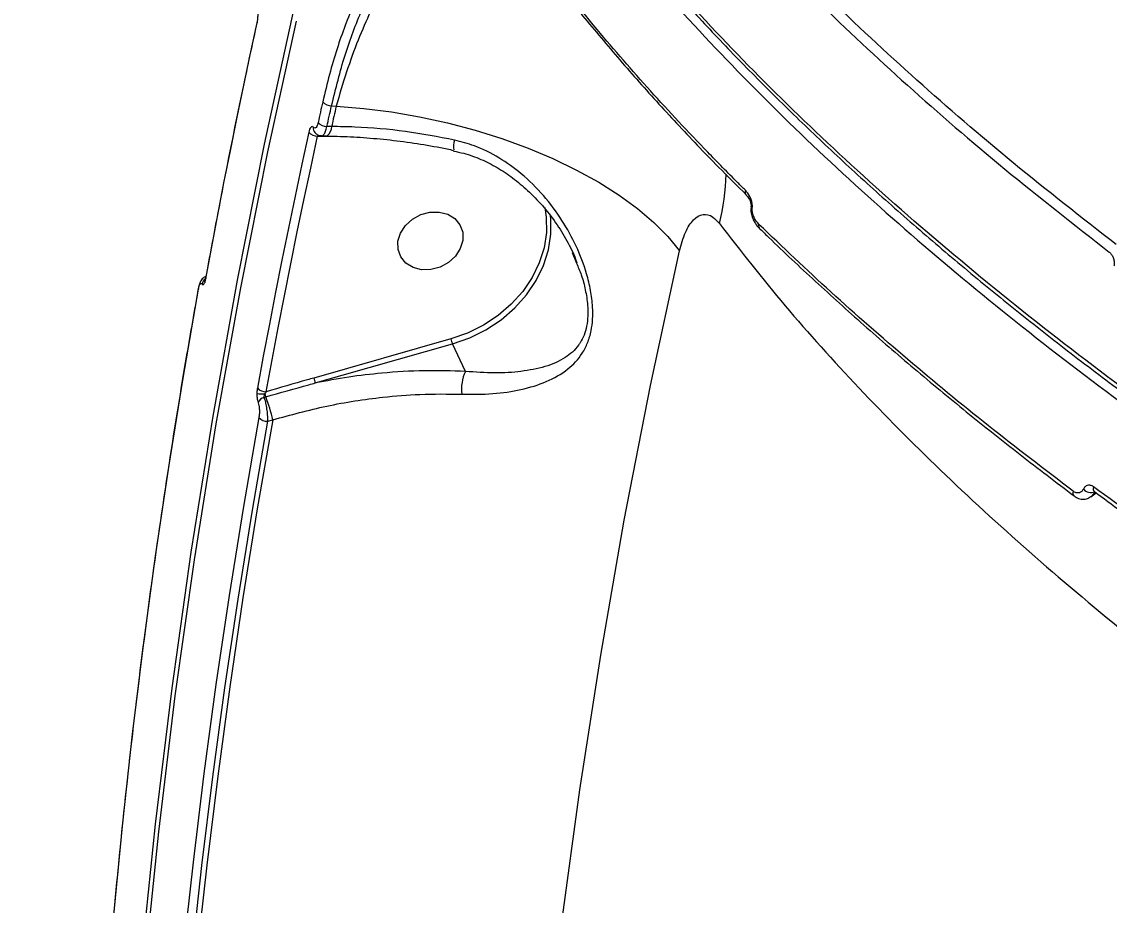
# Model space of a CAD drawing. Header units: millimetres. Extents: x -6879 to 7341, y -8047 to 7187.
# Drawn here: x -1430 to -1284.6, y 3109.1 to 3227.2 of the extents above; entities that cross this region are included whole.
import ezdxf

# ---------------------------------------------------------------- set-up
doc = ezdxf.new("R2010")
doc.units = ezdxf.units.MM
for name, color, linetype in [('DIKOM_ОБЪЕКТ', 7, 'Continuous'), ('DIKOM_РАЗМЕР_ЗОНА', 7, 'Continuous'), ('DIKOM_РАЗМЕР_ОБЪЕКТА', 7, 'Continuous')]:
    doc.layers.add(name, color=color, linetype=linetype)
doc.styles.add('style1', font='arial.ttf', dxfattribs={"width": 0.8})
doc.dimstyles.new('1-50', dxfattribs={"dimtxt": 300, "dimasz": 200, "dimexe": 100, "dimexo": 0, "dimgap": 100, "dimtad": 0, "dimdec": 0, "dimtxsty": 'style1', "dimcen": 0, "dimclrd": 7, "dimclre": 7, "dimadec": 1, "dimazin": 2, "dimtfac": 1, "dimtdec": 0, "dimtmove": 1, "dimatfit": 3, "dimfxl": 0, "dimlwd": 25, "dimlwe": 18, "dimarcsym": 0})

# ---------------------------------------------------------------- blocks, each defined once
blk = doc.blocks.new('*D20')
at = {"layer": 'Defpoints', "color": 0, "transparency": 16777216}
for p in [(-335.47, 4138.44), (-5198.79, -5966.88), (-1568.13, -5966.88)]:
    blk.add_point(p, dxfattribs=at)
at = {"layer": 'DIKOM_РАЗМЕР_ОБЪЕКТА', "color": 7, "lineweight": 18, "transparency": 16777216}
for p, q in [((-335.47, 4138.44), (-5298.79, 4138.44)), ((-1568.13, -5966.88), (-5298.79, -5966.88))]:
    blk.add_line(p, q, dxfattribs=at)
at = {"layer": 'DIKOM_РАЗМЕР_ОБЪЕКТА', "color": 7, "lineweight": 25, "transparency": 16777216}
for p, q in [((-5198.79, 3938.44), (-5198.79, -81.84)), ((-5198.79, -5766.88), (-5198.79, -1161.62))]:
    blk.add_line(p, q, dxfattribs=at)
at = {"layer": 'DIKOM_РАЗМЕР_ОБЪЕКТА', "color": 7, "transparency": 16777216}
for points in [[(-5232.12, 3938.44), (-5165.46, 3938.44), (-5198.79, 4138.44)], [(-5232.12, -5766.88), (-5165.46, -5766.88), (-5198.79, -5966.88)]]:
    blk.add_solid(points, dxfattribs=at)
at = {"layer": 'DIKOM_РАЗМЕР_ОБЪЕКТА', "color": 0, "transparency": 16777216, "insert": (-5198.79, -621.73), "char_height": 300, "attachment_point": 5, "rotation": 90, "style": 'style1'}
blk.add_mtext('10100', dxfattribs=at)
blk = doc.blocks.new('*D19')
at = {"layer": 'Defpoints', "color": 0, "transparency": 16777216}
for p in [(5624.04, 6094.27), (-4435.35, 2864.29), (5624.04, -2640.11)]:
    blk.add_point(p, dxfattribs=at)
at = {"layer": 'DIKOM_РАЗМЕР_ОБЪЕКТА', "color": 7, "lineweight": 18, "transparency": 16777216}
for p, q in [((-4435.35, 2864.29), (-4435.35, 6194.27)), ((5624.04, -2640.11), (5624.04, 6194.27))]:
    blk.add_line(p, q, dxfattribs=at)
at = {"layer": 'DIKOM_РАЗМЕР_ОБЪЕКТА', "color": 7, "lineweight": 25, "transparency": 16777216}
for p, q in [((-4235.35, 6094.27), (2113.67, 6094.27)), ((5424.04, 6094.27), (3193.46, 6094.27))]:
    blk.add_line(p, q, dxfattribs=at)
at = {"layer": 'DIKOM_РАЗМЕР_ОБЪЕКТА', "color": 7, "transparency": 16777216}
for points in [[(-4235.35, 6127.6), (-4235.35, 6060.94), (-4435.35, 6094.27)], [(5424.04, 6127.6), (5424.04, 6060.94), (5624.04, 6094.27)]]:
    blk.add_solid(points, dxfattribs=at)
at = {"layer": 'DIKOM_РАЗМЕР_ОБЪЕКТА', "color": 0, "transparency": 16777216, "insert": (2653.56, 6094.27), "char_height": 300, "attachment_point": 5, "style": 'style1'}
blk.add_mtext('10100', dxfattribs=at)
blk = doc.blocks.new('*D18')
at = {"layer": 'Defpoints', "color": 0, "transparency": 16777216}
for p in [(-342.29, 5666.7), (-6681.79, -8047.27), (-1651.48, -8047.27)]:
    blk.add_point(p, dxfattribs=at)
at = {"layer": 'DIKOM_РАЗМЕР_ЗОНА', "color": 7, "lineweight": 18, "transparency": 16777216}
for p, q in [((-342.29, 5666.7), (-6781.79, 5666.7)), ((-1651.48, -8047.27), (-6781.79, -8047.27))]:
    blk.add_line(p, q, dxfattribs=at)
at = {"layer": 'DIKOM_РАЗМЕР_ЗОНА', "color": 7, "lineweight": 25, "transparency": 16777216}
for p, q in [((-6681.79, 5466.7), (-6681.79, -340.84)), ((-6681.79, -7847.27), (-6681.79, -1420.62))]:
    blk.add_line(p, q, dxfattribs=at)
at = {"layer": 'DIKOM_РАЗМЕР_ЗОНА', "color": 7, "transparency": 16777216}
for points in [[(-6715.12, 5466.7), (-6648.46, 5466.7), (-6681.79, 5666.7)], [(-6715.12, -7847.27), (-6648.46, -7847.27), (-6681.79, -8047.27)]]:
    blk.add_solid(points, dxfattribs=at)
at = {"layer": 'DIKOM_РАЗМЕР_ЗОНА', "color": 0, "transparency": 16777216, "insert": (-6681.79, -880.73), "char_height": 300, "attachment_point": 5, "rotation": 90, "style": 'style1'}
blk.add_mtext('13700', dxfattribs=at)
blk = doc.blocks.new('*D17')
at = {"layer": 'Defpoints', "color": 0, "transparency": 16777216}
for p in [(-5935.35, 6990.27), (-5935.35, 998.27), (7340.79, -2830.86)]:
    blk.add_point(p, dxfattribs=at)
at = {"layer": 'DIKOM_РАЗМЕР_ЗОНА', "color": 7, "lineweight": 18, "transparency": 16777216}
for p, q in [((-5935.35, 998.27), (-5935.35, 7090.27)), ((7340.79, -2830.86), (7340.79, 7090.27))]:
    blk.add_line(p, q, dxfattribs=at)
at = {"layer": 'DIKOM_РАЗМЕР_ЗОНА', "color": 7, "lineweight": 25, "transparency": 16777216}
for p, q in [((-5735.35, 6990.27), (2016.67, 6990.27)), ((7140.79, 6990.27), (3096.46, 6990.27))]:
    blk.add_line(p, q, dxfattribs=at)
at = {"layer": 'DIKOM_РАЗМЕР_ЗОНА', "color": 7, "transparency": 16777216}
for points in [[(-5735.35, 7023.6), (-5735.35, 6956.94), (-5935.35, 6990.27)], [(7140.79, 7023.6), (7140.79, 6956.94), (7340.79, 6990.27)]]:
    blk.add_solid(points, dxfattribs=at)
at = {"layer": 'DIKOM_РАЗМЕР_ЗОНА', "color": 0, "transparency": 16777216, "insert": (2556.56, 6990.27), "char_height": 300, "attachment_point": 5, "style": 'style1'}
blk.add_mtext('13300', dxfattribs=at)

msp = doc.modelspace()

# ---------------------------------------------------------------- linework, layer by layer
at = {"layer": 'DIKOM_ОБЪЕКТ', "color": 7, "linetype": 'Continuous', "lineweight": 15}
for p, q in [((-1388.62, 3215.98), (-1388, 3215.92)), ((-1388.6, 3213.22), (-1389.24, 3213.22)), ((-1390.48, 3211.93), (-1389.63, 3211.92)), ((-1389.94, 3211.98), (-1389.21, 3211.98)), ((-1389.63, 3211.92), (-1389.62, 3211.98)), ((-1389.63, 3211.92), (-1387.14, 3211.88)), ((-1389.21, 3211.98), (-1389.19, 3211.98)), ((-1372.29, 3210.07), (-1372.29, 3210.07)), ((-1332.52, 3202.57), (-1332.53, 3202.37)), ((-1332.52, 3202.57), (-1332.53, 3202.37)), ((-1356.45, 3196.36), (-1355.88, 3194.95)), ((-1406.44, 3191.58), (-1406.44, 3191.57)), ((-1372.65, 3184.8), (-1391, 3179.58)), ((-1390.79, 3178.92), (-1372.45, 3184.14)), ((-1370.71, 3180.46), (-1372.45, 3184.14)), ((-1397.62, 3176.99), (-1397.4, 3177.06)), ((-1397.15, 3173.8), (-1396.48, 3173.99)), ((-1287.09, 3163.68), (-1286.37, 3164.21)), ((-1289.35, 3163.8), (-1289.33, 3163.78))]:
    msp.add_line(p, q, dxfattribs=at)
at = {"layer": 'DIKOM_ОБЪЕКТ', "color": 7, "linetype": 'Continuous', "lineweight": 15, "flags": 128}
for points in [[(-1389.85, 3245), (-1393.64, 3229.02), (-1397.61, 3210.84), (-1401.23, 3192.66), (-1404.5, 3174.47), (-1407.43, 3156.27), (-1409.99, 3138.08), (-1412.21, 3119.89), (-1414.07, 3101.72), (-1415.58, 3083.56), (-1416.73, 3065.44), (-1417.52, 3047.34), (-1417.96, 3029.27), (-1418.05, 3011.25), (-1417.77, 2993.28), (-1417.15, 2975.35), (-1416.16, 2957.49)], [(-1415.69, 2956.48), (-1416.67, 2974.34), (-1417.3, 2992.27), (-1417.57, 3010.24), (-1417.49, 3028.27), (-1417.05, 3046.33), (-1416.25, 3064.43), (-1415.1, 3082.56), (-1413.59, 3100.71), (-1411.73, 3118.88), (-1409.52, 3137.07), (-1406.95, 3155.26), (-1404.03, 3173.46), (-1400.76, 3191.65), (-1397.13, 3209.84), (-1393.32, 3227.31)], [(-1405.43, 3192.86), (-1404.64, 3197.14), (-1403.83, 3201.42), (-1403, 3205.7), (-1402.15, 3209.98), (-1401.28, 3214.25), (-1400.39, 3218.53), (-1399.49, 3222.8), (-1398.56, 3227.08)], [(-1398.58, 3227.23), (-1398.58, 3227.17), (-1398.56, 3227.08)], [(-1389.8, 3216.52), (-1389.88, 3216.17), (-1389.95, 3215.82), (-1390.03, 3215.48), (-1390.11, 3215.13), (-1390.19, 3214.79), (-1390.26, 3214.44), (-1390.34, 3214.1), (-1390.42, 3213.75)], [(-1389.24, 3213.22), (-1389.16, 3213.57), (-1389.08, 3213.91), (-1389.01, 3214.26), (-1388.93, 3214.6), (-1388.85, 3214.95), (-1388.78, 3215.29), (-1388.7, 3215.64), (-1388.62, 3215.98)], [(-1388, 3215.92), (-1388.08, 3215.58), (-1388.15, 3215.24), (-1388.23, 3214.9), (-1388.3, 3214.57), (-1388.38, 3214.23), (-1388.45, 3213.89), (-1388.53, 3213.55), (-1388.6, 3213.22)], [(-1388, 3215.92), (-1384.32, 3215.63), (-1380.6, 3215.17), (-1376.85, 3214.53), (-1373.12, 3213.71), (-1369.43, 3212.74), (-1365.83, 3211.61), (-1362.35, 3210.33), (-1359.01, 3208.93), (-1355.85, 3207.4), (-1352.9, 3205.77), (-1350.18, 3204.04), (-1347.72, 3202.25), (-1345.54, 3200.39), (-1343.66, 3198.49), (-1342.1, 3196.57)], [(-1391.66, 3212.46), (-1392.59, 3208.18), (-1393.5, 3203.91), (-1394.39, 3199.63), (-1395.25, 3195.35), (-1396.1, 3191.08), (-1396.93, 3186.8), (-1397.74, 3182.52), (-1398.53, 3178.24)], [(-1397.35, 3177.74), (-1396.56, 3182.01), (-1395.75, 3186.29), (-1394.92, 3190.56), (-1394.07, 3194.84), (-1393.2, 3199.11), (-1392.32, 3203.38), (-1391.41, 3207.65), (-1390.48, 3211.93)], [(-1360.12, 3202.38), (-1359.92, 3201.08), (-1359.89, 3199.06), (-1360.2, 3197.01), (-1360.84, 3194.99), (-1361.8, 3193.03), (-1363.05, 3191.17), (-1364.58, 3189.47), (-1366.35, 3187.95), (-1368.31, 3186.64), (-1370.43, 3185.59), (-1372.65, 3184.8)], [(-1332.36, 3202.35), (-1332.41, 3202.38), (-1332.45, 3202.41), (-1332.48, 3202.44), (-1332.5, 3202.47), (-1332.52, 3202.5), (-1332.53, 3202.52), (-1332.53, 3202.55), (-1332.53, 3202.58)], [(-1375.34, 3194.08), (-1376.58, 3194.07), (-1377.72, 3194.37), (-1378.67, 3194.95), (-1379.35, 3195.78), (-1379.72, 3196.78), (-1379.74, 3197.88), (-1379.4, 3198.97), (-1378.74, 3199.99), (-1377.81, 3200.83), (-1376.69, 3201.44), (-1375.46, 3201.77), (-1374.23, 3201.78), (-1373.09, 3201.49), (-1372.14, 3200.9), (-1371.45, 3200.07), (-1371.08, 3199.07), (-1371.07, 3197.98), (-1371.4, 3196.88), (-1372.06, 3195.87), (-1372.99, 3195.02), (-1374.11, 3194.41), (-1375.34, 3194.08)], [(-1372.45, 3184.14), (-1370.15, 3184.95), (-1367.97, 3186.04), (-1365.95, 3187.38), (-1364.13, 3188.95), (-1362.55, 3190.71), (-1361.25, 3192.62), (-1360.26, 3194.64), (-1359.6, 3196.73), (-1359.28, 3198.84), (-1359.31, 3200.92), (-1359.38, 3201.45)], [(-1331.36, 3199.5), (-1331.33, 3199.47), (-1331.32, 3199.47)], [(-1364.38, 2963.15), (-1364.83, 2980.93), (-1364.92, 2998.76), (-1364.65, 3016.64), (-1364.01, 3034.55), (-1363.02, 3052.5), (-1361.66, 3070.47), (-1359.94, 3088.47), (-1357.86, 3106.48), (-1355.43, 3124.5), (-1352.63, 3142.52), (-1349.48, 3160.55), (-1345.97, 3178.56), (-1342.1, 3196.57)], [(-1405.45, 3193.01), (-1405.45, 3192.96), (-1405.43, 3192.86)], [(-1418.69, 3096.31), (-1417.69, 3108.18), (-1416.53, 3120.06), (-1415.23, 3131.95), (-1413.77, 3143.84), (-1412.16, 3155.74), (-1410.39, 3167.64), (-1408.48, 3179.54), (-1406.42, 3191.44)], [(-1406.44, 3191.57), (-1406.44, 3191.53), (-1406.42, 3191.44)], [(-1398.34, 3174.29), (-1400.4, 3162.4), (-1402.31, 3150.5), (-1404.07, 3138.6), (-1405.68, 3126.7), (-1407.14, 3114.81), (-1408.45, 3102.92), (-1409.61, 3091.04), (-1410.61, 3079.17)], [(-1409.41, 3078.75), (-1408.41, 3090.61), (-1407.26, 3102.48), (-1405.95, 3114.36), (-1404.49, 3126.24), (-1402.88, 3138.13), (-1401.12, 3150.02), (-1399.21, 3161.91), (-1397.15, 3173.8)], [(-1396.48, 3173.99), (-1398.55, 3162.07), (-1400.47, 3150.16), (-1402.23, 3138.25), (-1403.84, 3126.33), (-1405.31, 3114.43), (-1406.62, 3102.53), (-1407.77, 3090.63), (-1408.78, 3078.74)]]:
    msp.add_lwpolyline(points, dxfattribs=at)
at = {"layer": 'DIKOM_ОБЪЕКТ', "color": 7, "linetype": 'Continuous', "lineweight": 15}
for centre, radius, start, end in [((-1388.64, 3217.51), 1.52, 220.5458, 270.7938), ((-1389.26, 3214.74), 1.52, 220.5911, 270.95), ((-1390.51, 3213.43), 1.51, 220.3709, 271.176), ((-1390.23, 3212.96), 0.83, 170.0929, 221.0042), ((-1390.08, 3213.16), 1.48, 307.2256, 2.3647), ((-1368.98, 3210.47), 3.33, 163.6167, 186.9306), ((-1368.9, 3207.99), 33.07, 346.4267, 358.0158), ((-1332.68, 3204.47), 0.64, 160.1113, 221.7887), ((-1330.88, 3199.92), 0.631, 159.71, 221.293), ((-1404.91, 3192), 1.03, 124.1024, 171.7292), ((-1404.91, 3192.4), 0.68, 156.5607, 187.962), ((-1369.16, 3185.52), 3.56, 191.5829, 202.7386), ((-1365.77, 3178.13), 5.47, 154.8338, 187.577), ((-1387.51, 3180.3), 3.56, 191.5835, 202.7387), ((-1397.59, 3187.21), 9.77, 264.0276, 270.3558), ((-1397.43, 3179.2), 1.46, 220.8742, 273.1643), ((-1394.19, 3178.33), 3.46, 194.8774, 201.6723), ((-1397.38, 3175.89), 1.13, 102.4774, 160.7061), ((-1415.54, 3169.96), 19.48, 11.9192, 21.3566), ((-1397.23, 3175.26), 1.46, 221.1744, 273.2517), ((-1288.95, 3164.2), 0.572, 155.9111, 224.6304), ((-1287.08, 3165.58), 1.32, 219.8535, 293.3151), ((-1286.23, 3164.79), 0.562, 155.1709, 226.3802)]:
    msp.add_arc(centre, radius, start, end, dxfattribs=at)
for points, knots in [([(-871.42, 3099.73), (-877.34, 3100.29), (-889.18, 3101.43), (-907.2, 3103.72), (-925.33, 3106.44), (-943.82, 3109.67), (-962.61, 3113.4), (-981.67, 3117.67), (-1000.69, 3122.39), (-1020.26, 3127.73), (-1040.31, 3133.75), (-1060.8, 3140.48), (-1081.02, 3147.71), (-1100.88, 3155.39), (-1120.29, 3163.5), (-1139.17, 3172.01), (-1157.47, 3180.89), (-1175.17, 3190.14), (-1192.25, 3199.73), (-1208.62, 3209.6), (-1224.22, 3219.73), (-1238.96, 3230.06), (-1252.82, 3240.58), (-1265.78, 3251.27), (-1277.83, 3262.11), (-1288.91, 3273.04), (-1298.97, 3284.01), (-1308.13, 3295.2), (-1316.29, 3306.57), (-1323.38, 3318.09), (-1329.24, 3329.54), (-1333.79, 3340.85), (-1337.16, 3352.02), (-1338.3, 3359.28), (-1338.87, 3362.9)], [0, 0, 0, 0, 0.027767, 0.055566, 0.083366, 0.111132, 0.140037, 0.16898, 0.197923, 0.226828, 0.258637, 0.290548, 0.32251, 0.354472, 0.386382, 0.418192, 0.449895, 0.4817, 0.513556, 0.545411, 0.577215, 0.608919, 0.640548, 0.672276, 0.704055, 0.735834, 0.767563, 0.799191, 0.832594, 0.866027, 0.89943, 0.932943, 0.966486, 1, 1, 1, 1]), ([(-1390.64, 3323.44), (-1390.5, 3322.24), (-1390.15, 3319.22), (-1389.25, 3314.32), (-1387.97, 3308.73), (-1386.37, 3303.1), (-1384.46, 3297.4), (-1382.25, 3291.65), (-1379.73, 3285.84), (-1376.91, 3279.98), (-1373.78, 3274.08), (-1370.37, 3268.17), (-1366.68, 3262.26), (-1362.72, 3256.37), (-1358.49, 3250.48), (-1353.98, 3244.59), (-1349.19, 3238.71), (-1344.12, 3232.83), (-1338.78, 3226.95), (-1333.16, 3221.07), (-1327.25, 3215.18), (-1321.06, 3209.29), (-1314.61, 3203.41), (-1307.91, 3197.56), (-1301, 3191.78), (-1293.88, 3186.05), (-1286.54, 3180.39), (-1279, 3174.79), (-1271.24, 3169.24), (-1263.26, 3163.75), (-1255.06, 3158.31), (-1246.65, 3152.92), (-1238, 3147.58), (-1229.13, 3142.29), (-1220.05, 3137.06), (-1210.79, 3131.91), (-1201.39, 3126.85), (-1191.87, 3121.91), (-1182.22, 3117.08), (-1172.45, 3112.35), (-1162.55, 3107.72), (-1152.52, 3103.2), (-1142.35, 3098.77), (-1132.04, 3094.45), (-1121.59, 3090.23), (-1111, 3086.1), (-1100.27, 3082.07), (-1089.44, 3078.17), (-1078.56, 3074.39), (-1067.65, 3070.75), (-1056.72, 3067.26), (-1045.77, 3063.91), (-1034.78, 3060.7), (-1023.76, 3057.63), (-1012.71, 3054.69), (-1001.62, 3051.89), (-990.48, 3049.23), (-979.3, 3046.7), (-968.08, 3044.31), (-956.84, 3042.06), (-945.64, 3039.97), (-934.51, 3038.03), (-923.46, 3036.26), (-912.5, 3034.65), (-901.6, 3033.2), (-890.78, 3031.9), (-880.03, 3030.77), (-869.34, 3029.79), (-858.71, 3028.97), (-848.14, 3028.31), (-837.63, 3027.81), (-827.89, 3027.48), (-821.72, 3027.39), (-818.98, 3027.34)], [0, 0, 0, 0, 0.009264, 0.023336, 0.037414, 0.051507, 0.065631, 0.079803, 0.094036, 0.108346, 0.122702, 0.137003, 0.151234, 0.165412, 0.179551, 0.193669, 0.20778, 0.221898, 0.236038, 0.250212, 0.26444, 0.278734, 0.293092, 0.307428, 0.321679, 0.33587, 0.350016, 0.364133, 0.378239, 0.392348, 0.406473, 0.420628, 0.43483, 0.449095, 0.463434, 0.477775, 0.492042, 0.506244, 0.520396, 0.534516, 0.548618, 0.56272, 0.576833, 0.590973, 0.605155, 0.619396, 0.63371, 0.648053, 0.662341, 0.676558, 0.690722, 0.704848, 0.718952, 0.733051, 0.747159, 0.761288, 0.775455, 0.789675, 0.803965, 0.818311, 0.832628, 0.846866, 0.861045, 0.875182, 0.889293, 0.903393, 0.9175, 0.931623, 0.945779, 0.959983, 0.974254, 0.988595, 1, 1, 1, 1]), ([(-818.57, 3027.82), (-822.64, 3027.9), (-833.6, 3028.1), (-851.86, 3028.97), (-873.39, 3030.6), (-895.48, 3032.92), (-918.06, 3035.92), (-941.06, 3039.63), (-964, 3043.95), (-986.77, 3048.87), (-1009.32, 3054.33), (-1032.02, 3060.43), (-1054.78, 3067.17), (-1077.52, 3074.54), (-1099.76, 3082.39), (-1121.41, 3090.67), (-1142.44, 3099.33), (-1163.18, 3108.53), (-1183.55, 3118.24), (-1203.47, 3128.45), (-1222.5, 3138.94), (-1240.59, 3149.65), (-1257.72, 3160.54), (-1274.18, 3171.8), (-1289.86, 3183.39), (-1304.71, 3195.29), (-1318.39, 3207.23), (-1330.87, 3219.16), (-1342.18, 3231.06), (-1352.49, 3243.11), (-1361.73, 3255.27), (-1369.83, 3267.51), (-1376.32, 3279.05), (-1381.4, 3289.86), (-1385.29, 3299.95), (-1388.19, 3309.93), (-1389.93, 3317.87), (-1390.37, 3322.41), (-1390.49, 3323.73)], [0, 0, 0, 0, 0.016921, 0.045587, 0.074275, 0.10294, 0.132439, 0.161961, 0.191459, 0.220124, 0.248812, 0.277478, 0.306976, 0.336498, 0.365997, 0.394662, 0.42335, 0.452016, 0.481514, 0.511036, 0.540534, 0.5692, 0.597888, 0.626553, 0.656052, 0.685574, 0.715072, 0.743738, 0.772425, 0.801091, 0.830589, 0.860111, 0.88961, 0.914559, 0.939537, 0.964515, 0.98973, 1, 1, 1, 1]), ([(-1379.15, 3282.38), (-1378.02, 3280.07), (-1374.95, 3273.85), (-1368.96, 3263.63), (-1360.91, 3251.73), (-1351.6, 3239.68), (-1341.03, 3227.52), (-1329.21, 3215.28), (-1316.39, 3203.25), (-1302.64, 3191.45), (-1288.06, 3179.92), (-1272.39, 3168.47), (-1255.66, 3157.14), (-1237.89, 3145.97), (-1219.47, 3135.22), (-1200.49, 3124.9), (-1181.02, 3115.04), (-1160.77, 3105.48), (-1139.75, 3096.26), (-1118.04, 3087.42), (-1096.35, 3079.25), (-1074.8, 3071.75), (-1053.47, 3064.91), (-1031.75, 3058.5), (-1009.69, 3052.58), (-987.37, 3047.18), (-964.96, 3042.34), (-942.54, 3038.09), (-920.17, 3034.45), (-897.78, 3031.42), (-875.46, 3029.03), (-853.28, 3027.3), (-831.73, 3026.28), (-810.87, 3025.94), (-790.74, 3026.27), (-771.02, 3027.27), (-751.79, 3028.96), (-733.15, 3031.37), (-716.49, 3034.2), (-706.4, 3036.47), (-701.93, 3037.47)], [0, 0, 0, 0, 0.015652, 0.042167, 0.068704, 0.09522, 0.122506, 0.149814, 0.1771, 0.203616, 0.230153, 0.256669, 0.283955, 0.311263, 0.338549, 0.365065, 0.391602, 0.418118, 0.445404, 0.472712, 0.499999, 0.52556, 0.551139, 0.576701, 0.602949, 0.629218, 0.655466, 0.681983, 0.708519, 0.735035, 0.762321, 0.78963, 0.816916, 0.843432, 0.869969, 0.896485, 0.923771, 0.951079, 0.978365, 1, 1, 1, 1]), ([(-1368.26, 3240.28), (-1369.14, 3240.69), (-1370.9, 3241.52), (-1373.22, 3241.69), (-1375.2, 3241.36), (-1376.85, 3240.71), (-1378.47, 3239.71), (-1380.04, 3238.35), (-1381.54, 3236.66), (-1382.97, 3234.65), (-1384.34, 3232.31), (-1385.63, 3229.66), (-1386.82, 3226.76), (-1387.91, 3223.61), (-1388.92, 3220.21), (-1389.51, 3217.75), (-1389.8, 3216.52)], [0, 0, 0, 0, 0.10012, 0.201892, 0.267313, 0.332736, 0.400065, 0.467396, 0.533025, 0.598654, 0.666212, 0.733767, 0.799371, 0.864977, 0.932489, 1, 1, 1, 1]), ([(-1334.61, 3241.22), (-1331, 3237.45), (-1323.79, 3229.93), (-1311.7, 3218.68), (-1298.77, 3207.48), (-1289.34, 3200.12), (-1284.63, 3196.43)], [0, 0, 0, 0, 0.248595, 0.49719, 0.748595, 1, 1, 1, 1]), ([(-1283.7, 3197.42), (-1288.35, 3201.05), (-1297.65, 3208.32), (-1310.52, 3219.45), (-1322.64, 3230.71), (-1329.92, 3238.3), (-1333.56, 3242.1)], [0, 0, 0, 0, 0.248596, 0.497189, 0.748597, 1, 1, 1, 1]), ([(-1388.62, 3215.98), (-1388.05, 3218.3), (-1387.18, 3221.81), (-1385.74, 3225.94), (-1384.2, 3229.75), (-1382.46, 3233.02), (-1380.59, 3235.67), (-1378.63, 3237.9), (-1376.54, 3239.41), (-1374.87, 3240.18), (-1374.25, 3240.28), (-1374.2, 3240.29)], [0, 0, 0, 0, 0.177832, 0.269401, 0.360972, 0.538802, 0.630405, 0.722005, 0.899179, 0.990438, 1, 1, 1, 1]), ([(-1370.64, 3240.36), (-1371.08, 3240.42), (-1372.15, 3240.57), (-1373.92, 3240.01), (-1375.89, 3238.9), (-1377.85, 3237.18), (-1379.78, 3234.87), (-1381.64, 3232.02), (-1383.42, 3228.67), (-1385.09, 3224.83), (-1386.64, 3220.6), (-1387.55, 3217.48), (-1388, 3215.92)], [0, 0, 0, 0, 0.070831, 0.173739, 0.276971, 0.379879, 0.483141, 0.586724, 0.68999, 0.793217, 0.896771, 1, 1, 1, 1]), ([(-1333.29, 3204.69), (-1333.63, 3205.03), (-1335.33, 3206.72), (-1339.68, 3211.15), (-1346.05, 3217.97), (-1353.82, 3226.88), (-1358.63, 3233.06), (-1361.3, 3236.5)], [0, 0, 0, 0, 0.032166, 0.160835, 0.418396, 0.675956, 1, 1, 1, 1]), ([(-1361.18, 3235.9), (-1360.04, 3234.39), (-1357.4, 3230.91), (-1352.94, 3225.45), (-1347.87, 3219.54), (-1342.51, 3213.65), (-1337.61, 3208.49), (-1334.39, 3205.29), (-1333.13, 3204.05)], [0, 0, 0, 0, 0.141597, 0.327484, 0.512799, 0.697391, 0.882104, 1, 1, 1, 1]), ([(-1398.56, 3227.08), (-1398.55, 3227.1), (-1398.52, 3227.27), (-1398.47, 3227.63), (-1398.44, 3228.14), (-1398.46, 3228.62), (-1398.51, 3228.87), (-1398.53, 3228.99)], [0, 0, 0, 0, 0.037272, 0.277872, 0.518569, 0.759217, 1, 1, 1, 1]), ([(-1398.58, 3227.23), (-1399.22, 3224.27), (-1401.07, 3215.68), (-1403.36, 3204.27), (-1404.93, 3195.82), (-1405.45, 3193.01)], [0, 0, 0, 0, 0.259793, 0.753211, 1, 1, 1, 1]), ([(-1390.42, 3213.75), (-1390.45, 3213.62), (-1390.53, 3213.34), (-1390.68, 3213.08), (-1390.86, 3212.98), (-1390.98, 3213.03), (-1391.04, 3213.1), (-1391.04, 3213.1)], [0, 0, 0, 0, 0.2404632, 0.4810023, 0.7218593, 0.9629359, 1, 1, 1, 1]), ([(-1391.04, 3213.1), (-1391.05, 3213.11), (-1391.11, 3213.18), (-1391.23, 3213.23), (-1391.4, 3213.13), (-1391.56, 3212.87), (-1391.63, 3212.59), (-1391.66, 3212.46)], [0, 0, 0, 0, 0.03729, 0.278279, 0.519013, 0.759566, 1, 1, 1, 1]), ([(-1390.84, 3212.43), (-1390.79, 3212.37), (-1390.64, 3212.19), (-1390.32, 3212.01), (-1390.05, 3212), (-1389.94, 3212)], [0, 0, 0, 0, 0.251389, 0.688776, 1, 1, 1, 1]), ([(-1389.94, 3211.99), (-1389.93, 3211.99), (-1389.83, 3211.94), (-1389.65, 3212.12), (-1389.41, 3212.53), (-1389.29, 3212.99), (-1389.24, 3213.22)], [0, 0, 0, 0, 0.032042, 0.354845, 0.67734, 1, 1, 1, 1]), ([(-1372.18, 3211.41), (-1374.36, 3211.82), (-1378.79, 3212.66), (-1384.33, 3213.14), (-1387.57, 3213.2), (-1388.6, 3213.22)], [0, 0, 0, 0, 0.398482, 0.808512, 1, 1, 1, 1]), ([(-1389.19, 3211.92), (-1388.6, 3211.92), (-1386.86, 3211.91), (-1383.89, 3211.73), (-1380.32, 3211.39), (-1376.73, 3210.88), (-1374.05, 3210.42), (-1372.59, 3210.09), (-1372.3, 3210.02)], [0, 0, 0, 0, 0.108188, 0.31674, 0.526862, 0.737856, 0.948826, 1, 1, 1, 1]), ([(-1371.18, 3177.41), (-1369.79, 3177.4), (-1366.99, 3177.39), (-1363.22, 3177.98), (-1359.83, 3178.99), (-1357.07, 3180.55), (-1355.3, 3182.4), (-1354.35, 3184.24), (-1353.75, 3186.26), (-1353.61, 3188.7), (-1353.94, 3191.3), (-1354.61, 3194.06), (-1355.83, 3197.24), (-1357.77, 3200.76), (-1360.22, 3204.04), (-1363.06, 3206.87), (-1366.18, 3209.1), (-1369.2, 3210.63), (-1371.28, 3211.17), (-1372.18, 3211.41)], [0, 0, 0, 0, 0.075907, 0.151906, 0.228635, 0.305187, 0.368861, 0.40162, 0.434333, 0.49046, 0.528237, 0.566086, 0.630878, 0.695773, 0.764523, 0.833231, 0.893683, 0.954062, 1, 1, 1, 1]), ([(-1372.32, 3209.93), (-1371.86, 3209.84), (-1370.6, 3209.59), (-1368.62, 3208.86), (-1366.42, 3207.76), (-1364.35, 3206.34), (-1362.32, 3204.65), (-1360.39, 3202.66), (-1358.62, 3200.4), (-1357.15, 3197.99), (-1356.22, 3196.16), (-1355.87, 3195.14), (-1355.82, 3194.98)], [0, 0, 0, 0, 0.060474, 0.165578, 0.271538, 0.378386, 0.490031, 0.613191, 0.737694, 0.860094, 0.97826, 1, 1, 1, 1]), ([(-1332.36, 3202.35), (-1332.36, 3202.39), (-1332.34, 3202.54), (-1332.36, 3202.87), (-1332.47, 3203.36), (-1332.75, 3204.06), (-1333.07, 3204.44), (-1333.29, 3204.69)], [0, 0, 0, 0, 0.034941, 0.162047, 0.336275, 0.559212, 1, 1, 1, 1]), ([(-1333.17, 3204.04), (-1333.14, 3204.01), (-1333, 3203.88), (-1332.78, 3203.56), (-1332.6, 3203.13), (-1332.54, 3202.86), (-1332.53, 3202.7), (-1332.53, 3202.61), (-1332.53, 3202.56), (-1332.54, 3202.53), (-1332.54, 3202.52), (-1332.54, 3202.52), (-1332.54, 3202.52)], [0, 0, 0, 0, 0.095121, 0.49284, 0.700356, 0.821667, 0.881094, 0.913779, 0.940407, 0.966145, 0.994973, 1, 1, 1, 1]), ([(-1332.53, 3202.37), (-1332.54, 3202.24), (-1332.57, 3201.88), (-1332.43, 3201.25), (-1332.15, 3200.54), (-1331.78, 3199.93), (-1331.47, 3199.64), (-1331.34, 3199.52)], [0, 0, 0, 0, 0.1142375, 0.3192274, 0.5475177, 0.8127434, 1, 1, 1, 1]), ([(-1331.47, 3200.13), (-1331.68, 3200.38), (-1331.99, 3200.73), (-1332.27, 3201.4), (-1332.37, 3201.86), (-1332.38, 3202.18), (-1332.37, 3202.32), (-1332.36, 3202.35)], [0, 0, 0, 0, 0.445617, 0.662326, 0.83648, 0.96573, 1, 1, 1, 1]), ([(-1342.1, 3196.57), (-1341.86, 3197.44), (-1341.37, 3199.18), (-1340.24, 3200.88), (-1338.97, 3201.61), (-1337.74, 3201.34), (-1337.04, 3200.56), (-1336.75, 3200.23)], [0, 0, 0, 0, 0.218017, 0.433233, 0.643785, 0.851432, 1, 1, 1, 1]), ([(-1336.75, 3200.23), (-1333.9, 3196.57), (-1328.17, 3189.23), (-1318.24, 3178.22), (-1307.36, 3167.25), (-1295.5, 3156.35), (-1282.72, 3145.58), (-1269.07, 3134.98), (-1254.53, 3124.56), (-1239.16, 3114.35), (-1223.01, 3104.36), (-1206.15, 3094.65), (-1188.67, 3085.26), (-1170.61, 3076.22), (-1151.98, 3067.55), (-1132.84, 3059.26), (-1113.24, 3051.38), (-1093.28, 3043.93), (-1073.05, 3036.95), (-1052.61, 3030.47), (-1031.98, 3024.51), (-1011.19, 3019.06), (-990.34, 3014.14), (-969.51, 3009.77), (-948.79, 3005.98), (-928.25, 3002.76), (-907.92, 3000.15), (-887.82, 2998.14), (-868.04, 2996.72), (-848.66, 2995.91), (-829.77, 2995.7), (-812.82, 2996.07), (-797.66, 2996.86), (-788.75, 2997.64), (-784.3, 2998.03)], [0, 0, 0, 0, 0.0315564, 0.0632126, 0.0949195, 0.1266264, 0.1582826, 0.1898393, 0.2213971, 0.2530543, 0.2847621, 0.3164699, 0.348127, 0.3796848, 0.411265, 0.4429441, 0.4746741, 0.5064039, 0.5380836, 0.5696639, 0.601295, 0.6330254, 0.6648062, 0.6965876, 0.7283184, 0.7599498, 0.7916592, 0.8234678, 0.8553268, 0.8871861, 0.9189951, 0.9507051, 0.9753526, 1, 1, 1, 1]), ([(-1289.47, 3164.43), (-1293.28, 3167.35), (-1300.91, 3173.17), (-1311.67, 3182.06), (-1321.95, 3191.05), (-1328.3, 3197.11), (-1331.47, 3200.13)], [0, 0, 0, 0, 0.249097, 0.498195, 0.749097, 1, 1, 1, 1]), ([(-1331.29, 3199.5), (-1330.91, 3199.12), (-1328.54, 3196.78), (-1323.94, 3192.5), (-1317.49, 3186.65), (-1310.75, 3180.84), (-1303.78, 3175.06), (-1296.65, 3169.38), (-1291.74, 3165.64), (-1289.31, 3163.8)], [0, 0, 0, 0, 0.031317, 0.193386, 0.355569, 0.517833, 0.680135, 0.842438, 1, 1, 1, 1]), ([(-1284.63, 3196.43), (-1284.53, 3196.34), (-1284.32, 3196.14), (-1284.09, 3195.7), (-1283.97, 3195.2), (-1283.96, 3194.82), (-1283.99, 3194.63), (-1284, 3194.6)], [0, 0, 0, 0, 0.237812, 0.475533, 0.713515, 0.951537, 1, 1, 1, 1]), ([(-1355.88, 3194.95), (-1355.65, 3194.43), (-1355.14, 3193.28), (-1354.66, 3191.37), (-1354.28, 3189.03), (-1354.38, 3186.44), (-1355.04, 3184.79), (-1356, 3183.37), (-1357.46, 3182.09), (-1360.05, 3181.01), (-1363.21, 3180.4), (-1366.76, 3180.18), (-1369.38, 3180.36), (-1370.71, 3180.46)], [0, 0, 0, 0, 0.051456, 0.112771, 0.175551, 0.264247, 0.351858, 0.367687, 0.472266, 0.601402, 0.734836, 0.865759, 1, 1, 1, 1]), ([(-1405.38, 3193.15), (-1405.42, 3193.14), (-1405.58, 3193.12), (-1405.8, 3192.95), (-1406.04, 3192.71), (-1406.23, 3192.35), (-1406.36, 3191.99), (-1406.41, 3191.67), (-1406.43, 3191.57)], [0, 0, 0, 0, 0.0529203, 0.2096768, 0.3686793, 0.5606624, 0.8552432, 1, 1, 1, 1]), ([(-1406.42, 3191.44), (-1406.39, 3191.59), (-1406.32, 3191.89), (-1406.19, 3192.17), (-1406.05, 3192.28), (-1405.97, 3192.19), (-1405.93, 3192.15)], [0, 0, 0, 0, 0.2566712, 0.5136594, 0.761211, 1, 1, 1, 1]), ([(-1405.93, 3192.15), (-1405.89, 3192.11), (-1405.81, 3192.02), (-1405.69, 3192.09), (-1405.62, 3192.24), (-1405.59, 3192.3)], [0, 0, 0, 0, 0.350859, 0.701365, 1, 1, 1, 1]), ([(-1405.59, 3192.3), (-1405.57, 3192.34), (-1405.51, 3192.49), (-1405.46, 3192.71), (-1405.43, 3192.86)], [0, 0, 0, 0, 0.287822, 1, 1, 1, 1]), ([(-1405.45, 3193.01), (-1405.46, 3192.96), (-1405.48, 3192.84), (-1405.52, 3192.71), (-1405.53, 3192.68), (-1405.54, 3192.67)], [0, 0, 0, 0, 0.2909786, 0.7253093, 1, 1, 1, 1]), ([(-1405.54, 3192.66), (-1405.54, 3192.66), (-1405.54, 3192.65), (-1405.54, 3192.66), (-1405.54, 3192.66)], [0, 0, 0, 0, 0.197597, 1, 1, 1, 1]), ([(-1406.44, 3191.58), (-1406.96, 3188.61), (-1408.48, 3180.02), (-1410.77, 3165.78), (-1413.19, 3148.89), (-1415.3, 3132), (-1417.08, 3115.41), (-1418.15, 3103.56), (-1418.64, 3097.34), (-1418.71, 3096.43)], [0, 0, 0, 0, 0.093443, 0.2709125, 0.4483823, 0.6258514, 0.8033198, 0.9714463, 1, 1, 1, 1]), ([(-1370.71, 3180.46), (-1372.52, 3180.52), (-1376.18, 3180.64), (-1381.45, 3180.31), (-1386.34, 3179.74), (-1389.31, 3179.19), (-1390.79, 3178.92)], [0, 0, 0, 0, 0.279454, 0.563426, 0.780716, 1, 1, 1, 1]), ([(-1397.4, 3177.06), (-1395.49, 3177.61), (-1393.29, 3178.24), (-1391.08, 3178.84), (-1390.79, 3178.92)], [0, 0, 0, 0, 0.8707801, 1, 1, 1, 1]), ([(-1391, 3179.58), (-1391.28, 3179.5), (-1393.4, 3178.89), (-1395.52, 3178.27), (-1397.35, 3177.74)], [0, 0, 0, 0, 0.134383, 1, 1, 1, 1]), ([(-1398.53, 3178.24), (-1398.55, 3178.17), (-1398.58, 3177.94), (-1398.6, 3177.68), (-1398.6, 3177.5)], [0, 0, 0, 0, 0.28797, 1, 1, 1, 1]), ([(-1398.6, 3177.5), (-1398.6, 3177.36), (-1398.6, 3177.06), (-1398.55, 3176.61), (-1398.47, 3176.38), (-1398.44, 3176.27)], [0, 0, 0, 0, 0.298626, 0.649082, 1, 1, 1, 1]), ([(-1397.62, 3176.99), (-1397.63, 3177.03), (-1397.63, 3177.07), (-1397.63, 3177.17), (-1397.6, 3177.29), (-1397.55, 3177.39), (-1397.53, 3177.44)], [0, 0, 0, 0, 0.261867, 0.321048, 0.671529, 1, 1, 1, 1]), ([(-1397.53, 3177.44), (-1397.49, 3177.52), (-1397.43, 3177.62), (-1397.37, 3177.71), (-1397.35, 3177.74)], [0, 0, 0, 0, 0.705551, 1, 1, 1, 1]), ([(-1396.48, 3173.99), (-1394.09, 3174.64), (-1389.23, 3175.98), (-1382.58, 3176.99), (-1376.51, 3177.49), (-1373.05, 3177.44), (-1371.18, 3177.41)], [0, 0, 0, 0, 0.284861, 0.5777465, 0.771566, 1, 1, 1, 1]), ([(-1398.44, 3176.27), (-1398.4, 3176.15), (-1398.33, 3175.92), (-1398.27, 3175.44), (-1398.26, 3174.94), (-1398.29, 3174.54), (-1398.33, 3174.34), (-1398.34, 3174.29)], [0, 0, 0, 0, 0.224974, 0.449587, 0.680321, 0.923805, 1, 1, 1, 1]), ([(-1397.15, 3173.8), (-1397.15, 3173.87), (-1397.14, 3174.2), (-1397.17, 3174.83), (-1397.27, 3175.65), (-1397.42, 3176.42), (-1397.55, 3176.8), (-1397.62, 3176.99)], [0, 0, 0, 0, 0.074889, 0.315159, 0.545131, 0.771495, 1, 1, 1, 1]), ([(-1288.09, 3164.73), (-1288.16, 3164.61), (-1288.3, 3164.38), (-1288.61, 3164.21), (-1288.98, 3164.18), (-1289.27, 3164.29), (-1289.43, 3164.41), (-1289.47, 3164.43)], [0, 0, 0, 0, 0.221161, 0.44194, 0.674531, 0.925166, 1, 1, 1, 1]), ([(-1286.74, 3165.02), (-1286.77, 3165.05), (-1286.93, 3165.16), (-1287.22, 3165.27), (-1287.58, 3165.24), (-1287.89, 3165.07), (-1288.02, 3164.84), (-1288.09, 3164.73)], [0, 0, 0, 0, 0.073301, 0.322503, 0.555059, 0.777414, 1, 1, 1, 1]), ([(-1287.09, 3163.73), (-1287.04, 3163.76), (-1286.81, 3163.89), (-1286.66, 3164.15), (-1286.55, 3164.36)], [0, 0, 0, 0, 0.20748, 1, 1, 1, 1]), ([(-1255.24, 3143.29), (-1255.72, 3143.6), (-1258.16, 3145.17), (-1264.8, 3149.52), (-1274.96, 3156.42), (-1282.81, 3162.15), (-1286.74, 3165.02)], [0, 0, 0, 0, 0.044141, 0.220719, 0.610017, 1, 1, 1, 1]), ([(-1286.65, 3164.41), (-1286.66, 3164.41), (-1286.67, 3164.42), (-1286.63, 3164.39), (-1286.62, 3164.38)], [0, 0, 0, 0, 0.490146, 1, 1, 1, 1]), ([(-1286.61, 3164.39), (-1284.23, 3162.63), (-1279.3, 3159), (-1271.55, 3153.56), (-1263.47, 3148.07), (-1257.91, 3144.46), (-1255.14, 3142.66)], [0, 0, 0, 0, 0.238275, 0.493, 0.746861, 1, 1, 1, 1]), ([(-1289.34, 3163.82), (-1289.2, 3163.72), (-1288.87, 3163.46), (-1288.22, 3163.33), (-1287.56, 3163.4), (-1287.23, 3163.64), (-1287.09, 3163.74)], [0, 0, 0, 0, 0.206629, 0.505921, 0.793954, 1, 1, 1, 1])]:
    msp.add_open_spline(points, degree=3, knots=knots, dxfattribs=at)

# ---------------------------------------------------------------- dimensions: what is measured, and where the dimension line sits
at = {"layer": 'DIKOM_РАЗМЕР_ЗОНА'}
dim = msp.add_linear_dim(base=(-5935.35, 6990.27), p1=(7340.79, -2830.86), p2=(-5935.35, 998.27), text='13300', dimstyle='1-50', override={"dimscale": 1, "dimtix": 0, "dimtofl": 1, "dimtmove": 1, "dimatfit": 3}, dxfattribs=at)
dim.commit()
dim.dimension.update_dxf_attribs({"geometry": '*D17', "text_midpoint": (2556.56, 6990.27), "dimtype": 160})
dim = msp.add_linear_dim(base=(-6681.79, -8047.27), p1=(-342.29, 5666.7), p2=(-1651.48, -8047.27), angle=270, text='13700', dimstyle='1-50', override={"dimscale": 1, "dimtix": 0, "dimtofl": 1, "dimtmove": 1, "dimatfit": 3}, dxfattribs=at)
dim.commit()
dim.dimension.update_dxf_attribs({"geometry": '*D18', "text_midpoint": (-6681.79, -880.73), "dimtype": 160})
at = {"layer": 'DIKOM_РАЗМЕР_ОБЪЕКТА'}
dim = msp.add_linear_dim(base=(5624.04, 6094.27), p1=(-4435.35, 2864.29), p2=(5624.04, -2640.11), text='10100', dimstyle='1-50', override={"dimscale": 1, "dimtix": 0, "dimtofl": 1, "dimtmove": 1, "dimatfit": 3}, dxfattribs=at)
dim.commit()
dim.dimension.update_dxf_attribs({"geometry": '*D19', "text_midpoint": (2653.56, 6094.27), "dimtype": 160})
dim = msp.add_linear_dim(base=(-5198.79, -5966.88), p1=(-335.47, 4138.44), p2=(-1568.13, -5966.88), angle=270, text='10100', dimstyle='1-50', override={"dimscale": 1, "dimtix": 0, "dimtofl": 1, "dimtmove": 1, "dimatfit": 3}, dxfattribs=at)
dim.commit()
dim.dimension.update_dxf_attribs({"geometry": '*D20', "text_midpoint": (-5198.79, -621.73), "dimtype": 160})

doc.saveas('drawing.dxf')
